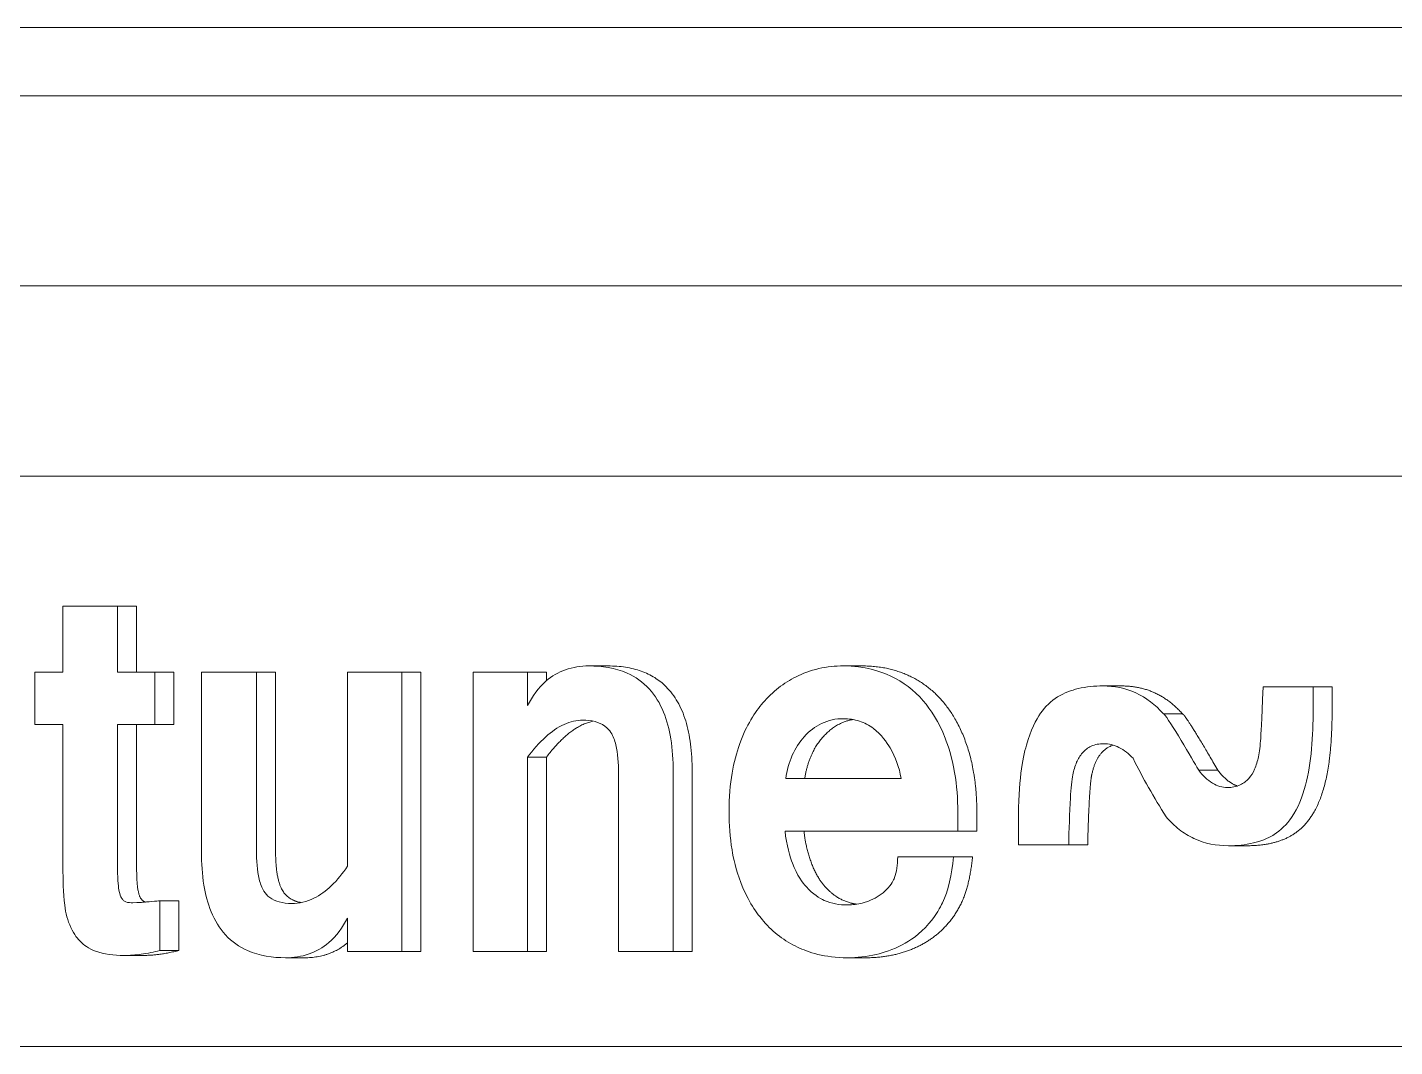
# Model space of a CAD drawing. Header units: inches. Extents: x 12 to 318, y 5 to 204.
# Drawn here: x 233.483 to 235.28, y 85.976 to 87.316 of the extents above; entities that cross this region are included whole.
import ezdxf

# ---------------------------------------------------------------- set-up
doc = ezdxf.new("R2010")
doc.units = ezdxf.units.IN
doc.header["$LTSCALE"] = 9.5
doc.header["$MEASUREMENT"] = 0
doc.layers.add('Visible', color=7, linetype='Continuous', lineweight=18)

msp = doc.modelspace()

# ---------------------------------------------------------------- linework, layer by layer
at = {"layer": 'Visible'}
for p, q in [((240.755377, 87.316313), (229.670252, 87.316313)), ((229.257586, 87.226313), (240.948929, 87.226313)), ((229.988295, 86.976278), (240.21822, 86.976278)), ((232.342801, 86.726278), (237.863713, 86.726278)), ((233.601815, 86.555225), (233.529939, 86.555225)), ((233.529939, 86.555225), (233.529939, 86.468687)), ((233.601815, 86.468687), (233.601815, 86.555225)), ((233.626815, 86.555225), (233.601815, 86.555225)), ((233.626815, 86.555225), (233.626815, 86.468687)), ((233.529939, 86.468687), (233.493124, 86.468687)), ((233.493124, 86.468687), (233.493124, 86.399861)), ((233.650902, 86.468687), (233.601815, 86.468687)), ((233.650902, 86.399861), (233.650902, 86.468687)), ((233.675902, 86.468687), (233.650902, 86.468687)), ((233.675902, 86.468687), (233.675902, 86.399861)), ((233.784388, 86.468687), (233.712073, 86.468687)), ((233.712073, 86.468687), (233.712073, 86.231845)), ((233.784388, 86.234375), (233.784388, 86.468687)), ((233.809388, 86.468687), (233.784388, 86.468687)), ((233.809388, 86.468687), (233.809388, 86.234375)), ((233.975474, 86.468687), (233.904036, 86.468687)), ((233.904036, 86.468687), (233.904036, 86.213626)), ((233.975474, 86.101278), (233.975474, 86.468687)), ((234.000474, 86.468687), (233.975474, 86.468687)), ((234.000474, 86.468687), (234.000474, 86.101278)), ((234.140516, 86.468687), (234.069077, 86.468687)), ((234.069077, 86.468687), (234.069077, 86.101278)), ((234.140516, 86.424659), (234.140516, 86.468687)), ((234.165516, 86.468687), (234.140516, 86.468687)), ((234.165516, 86.468687), (234.165516, 86.4574)), ((234.246158, 86.476784), (234.221158, 86.476784)), ((234.580811, 86.476784), (234.555811, 86.476784)), ((234.922038, 86.450468), (234.897038, 86.450468)), ((235.173149, 86.449456), (235.107408, 86.449456)), ((235.198149, 86.449456), (235.173149, 86.449456)), ((235.173149, 86.419598), (235.173149, 86.449456)), ((235.198149, 86.449456), (235.198149, 86.419598)), ((235.001365, 86.414031), (234.976365, 86.414031)), ((233.493124, 86.399861), (233.529939, 86.399861)), ((233.529939, 86.399861), (233.529939, 86.212614)), ((233.601815, 86.210084), (233.601815, 86.399861)), ((233.601815, 86.399861), (233.650902, 86.399861)), ((233.626815, 86.399861), (233.626815, 86.210084)), ((233.675902, 86.399861), (233.650902, 86.399861)), ((234.140516, 86.101278), (234.140516, 86.356845)), ((234.165516, 86.356845), (234.140516, 86.356845)), ((234.165516, 86.356845), (234.165516, 86.101278)), ((234.332041, 86.101278), (234.332041, 86.33812)), ((234.357041, 86.33812), (234.357041, 86.101278)), ((235.047822, 86.339638), (235.022822, 86.339638)), ((234.260164, 86.33559), (234.260164, 86.101278)), ((234.631632, 86.329011), (234.47999, 86.329011)), ((234.706138, 86.259679), (234.706138, 86.284477)), ((234.731138, 86.284477), (234.731138, 86.259679)), ((234.785716, 86.271825), (234.785716, 86.24146)), ((234.479113, 86.259679), (234.706138, 86.259679)), ((234.731138, 86.259679), (234.706138, 86.259679)), ((234.785716, 86.24146), (234.851895, 86.24146)), ((234.876895, 86.24146), (234.851895, 86.24146)), ((235.086828, 86.240448), (235.061828, 86.240448)), ((234.70044, 86.225772), (234.627249, 86.225772)), ((234.72544, 86.225772), (234.70044, 86.225772)), ((233.657476, 86.102796), (233.657476, 86.16808)), ((233.682476, 86.16808), (233.657476, 86.16808)), ((233.682476, 86.16808), (233.682476, 86.102796)), ((233.904036, 86.145306), (233.904036, 86.101278)), ((233.635142, 86.096217), (233.610142, 86.096217)), ((233.682476, 86.102796), (233.657476, 86.102796)), ((233.847517, 86.093181), (233.822517, 86.093181)), ((233.904036, 86.101278), (233.975474, 86.101278)), ((234.000474, 86.101278), (233.975474, 86.101278)), ((234.069077, 86.101278), (234.140516, 86.101278)), ((234.165516, 86.101278), (234.140516, 86.101278)), ((234.260164, 86.101278), (234.332041, 86.101278)), ((234.357041, 86.101278), (234.332041, 86.101278)), ((234.58607, 86.093181), (234.56107, 86.093181)), ((237.863713, 85.976278), (233.263237, 85.976278))]:
    msp.add_line(p, q, dxfattribs=at)
for points, degree, knots in [([(234.221158, 86.476784), (234.210737, 86.476784), (234.200352, 86.475323), (234.181116, 86.468502), (234.172573, 86.463548), (234.154843, 86.44812), (234.146885, 86.437076), (234.140516, 86.424659)], 3, [-0.286997863, -0.286997863, -0.286997863, -0.286997863, -0.195305384, -0.195305384, -0.109970073, -0.109970073, 0, 0, 0, 0]), ([(234.332041, 86.33812), (234.332041, 86.352441), (234.331154, 86.367055), (234.32689, 86.393188), (234.32385, 86.405094), (234.314625, 86.427598), (234.308469, 86.437857), (234.292106, 86.455783), (234.282279, 86.46258), (234.255571, 86.474354), (234.238109, 86.476784), (234.221158, 86.476784)], 3, [-0.549838036, -0.549838036, -0.549838036, -0.549838036, -0.440760651, -0.440760651, -0.347374274, -0.347374274, -0.251258835, -0.251258835, -0.149149172, -0.149149172, 0, 0, 0, 0]), ([(234.555811, 86.476784), (234.544981, 86.476784), (234.534211, 86.475672), (234.512046, 86.470602), (234.502284, 86.4668), (234.477337, 86.4544), (234.462606, 86.443087), (234.439732, 86.416417), (234.428203, 86.399173), (234.411605, 86.351948), (234.405483, 86.323616), (234.405483, 86.284983)], 3, [-1.49193162, -1.49193162, -1.49193162, -1.49193162, -1.29030138, -1.29030138, -1.0712515, -1.0712515, -0.64119148, -0.64119148, -0.29439022, -0.29439022, 0, 0, 0, 0]), ([(234.706138, 86.284477), (234.706138, 86.301952), (234.704895, 86.319482), (234.698478, 86.35703), (234.693487, 86.371919), (234.68106, 86.403669), (234.670648, 86.419361), (234.648471, 86.444999), (234.634207, 86.455747), (234.604106, 86.470037), (234.583903, 86.476784), (234.555811, 86.476784)], 3, [-0.953742878, -0.953742878, -0.953742878, -0.953742878, -0.864238922, -0.864238922, -0.757751945, -0.757751945, -0.52950742, -0.52950742, -0.247180323, -0.247180323, 0, 0, 0, 0]), ([(234.897038, 86.450468), (234.886099, 86.450468), (234.87499, 86.449468), (234.855487, 86.444832), (234.846106, 86.441615), (234.828607, 86.430675), (234.821163, 86.423419), (234.808909, 86.405869), (234.801828, 86.3926), (234.791364, 86.355038), (234.785716, 86.325094), (234.785716, 86.271825)], 3, [-2.38343253, -2.38343253, -2.38343253, -2.38343253, -1.8060438, -1.8060438, -1.33277788, -1.33277788, -0.86133468, -0.86133468, -0.40590851, -0.40590851, 0, 0, 0, 0]), ([(234.976365, 86.414031), (234.965768, 86.425777), (234.953747, 86.43509), (234.926323, 86.447686), (234.911861, 86.450468), (234.897038, 86.450468)], 3, [-0.259669604, -0.259669604, -0.259669604, -0.259669604, -0.130428825, -0.130428825, 0, 0, 0, 0]), ([(235.107408, 86.449456), (235.105388, 86.401063), (235.104568, 86.386556), (235.103632, 86.37234), (235.102718, 86.36336), (235.101272, 86.357351)], 3, [-0.0733444233, -0.0733444233, -0.0733444233, -0.0733444233, -0.047519074, -0.047519074, 0, 0, 0, 0]), ([(235.022822, 86.339638), (235.019956, 86.344636), (234.988575, 86.399333), (234.978015, 86.412515), (234.977354, 86.413275), (234.976681, 86.41384), (234.976516, 86.413961), (234.976365, 86.414031)], 3, [-0.0812338479, -0.0812338479, -0.0812338479, -0.0812338479, -0.0063211266, -0.0063211266, -0.0014322504, -0.0014322504, 0, 0, 0, 0]), ([(235.061828, 86.240448), (235.072844, 86.240448), (235.084054, 86.241463), (235.108882, 86.247476), (235.117648, 86.252479), (235.13078, 86.26082), (235.138446, 86.268421), (235.15339, 86.290117), (235.159202, 86.304821), (235.170904, 86.349199), (235.173149, 86.384711), (235.173149, 86.419598)], 3, [-0.589636819, -0.589636819, -0.589636819, -0.589636819, -0.553532833, -0.553532833, -0.506526146, -0.506526146, -0.40328783, -0.40328783, -0.265842047, -0.265842047, 0, 0, 0, 0]), ([(234.140516, 86.356845), (234.147776, 86.366541), (234.155857, 86.375883), (234.172017, 86.390307), (234.180088, 86.396015), (234.196648, 86.403461), (234.204818, 86.405428), (234.213269, 86.405428)], 3, [-0.254147783, -0.254147783, -0.254147783, -0.254147783, -0.156374809, -0.156374809, -0.074354364, -0.074354364, 0, 0, 0, 0]), ([(234.213269, 86.405428), (234.218625, 86.405428), (234.224142, 86.404922), (234.23385, 86.402356), (234.238219, 86.400499), (234.245867, 86.394936), (234.248388, 86.391884), (234.253169, 86.384537), (234.255195, 86.378767), (234.259282, 86.362028), (234.260164, 86.348699), (234.260164, 86.33559)], 3, [-0.243715019, -0.243715019, -0.243715019, -0.243715019, -0.209104446, -0.209104446, -0.179401679, -0.179401679, -0.150757457, -0.150757457, -0.099891353, -0.099891353, 0, 0, 0, 0]), ([(234.47999, 86.329011), (234.481581, 86.339577), (234.484325, 86.349798), (234.492596, 86.36847), (234.497816, 86.376582), (234.511196, 86.391456), (234.51871, 86.397161), (234.536109, 86.405508), (234.545826, 86.407452), (234.555811, 86.407452)], 3, [-0.311667492, -0.311667492, -0.311667492, -0.311667492, -0.237050543, -0.237050543, -0.16576507, -0.16576507, -0.087852602, -0.087852602, 0, 0, 0, 0]), ([(234.568311, 86.40637), (234.547242, 86.402599), (234.510249, 86.36393), (234.50499, 86.329011)], 2, [0.22302545, 0.22302545, 0.22302545, 1, 2, 2, 2]), ([(234.555811, 86.407452), (234.562919, 86.407452), (234.569962, 86.406474), (234.583339, 86.402097), (234.589452, 86.398886), (234.605684, 86.386603), (234.612981, 86.376206), (234.624413, 86.356887), (234.62903, 86.343385), (234.631632, 86.329011)], 3, [-0.251457438, -0.251457438, -0.251457438, -0.251457438, -0.21404187, -0.21404187, -0.178283825, -0.178283825, -0.111899249, -0.111899249, 0, 0, 0, 0]), ([(234.857155, 86.333566), (234.858371, 86.339252), (234.860044, 86.344917), (234.86437, 86.354651), (234.866867, 86.358843), (234.873274, 86.366222), (234.877073, 86.369127), (234.886626, 86.373596), (234.892257, 86.374557), (234.897914, 86.374557)], 3, [-0.174010342, -0.174010342, -0.174010342, -0.174010342, -0.129365784, -0.129365784, -0.090658973, -0.090658973, -0.049771795, -0.049771795, 0, 0, 0, 0]), ([(234.897914, 86.374557), (234.901328, 86.374557), (234.904707, 86.374161), (234.911423, 86.372542), (234.914691, 86.371328), (234.924768, 86.366303), (234.930962, 86.361235), (234.936482, 86.355327)], 3, [-0.126574619, -0.126574619, -0.126574619, -0.126574619, -0.096544816, -0.096544816, -0.066224916, -0.066224916, 0, 0, 0, 0]), ([(234.936482, 86.355327), (234.943013, 86.3423), (234.949857, 86.329478), (234.964324, 86.303829), (234.971972, 86.291007), (234.979871, 86.278404)], 3, [-0.23324276, -0.23324276, -0.23324276, -0.23324276, -0.118545851, -0.118545851, 0, 0, 0, 0]), ([(235.101272, 86.357351), (235.10009, 86.351754), (235.09846, 86.346161), (235.094246, 86.336611), (235.091815, 86.332507), (235.085487, 86.32526), (235.081614, 86.322358), (235.072002, 86.317852), (235.066275, 86.316865), (235.060513, 86.316865)], 3, [-0.172747525, -0.172747525, -0.172747525, -0.172747525, -0.128926767, -0.128926767, -0.091254657, -0.091254657, -0.050695576, -0.050695576, 0, 0, 0, 0]), ([(235.060513, 86.316865), (235.057157, 86.316865), (235.053851, 86.317339), (235.047257, 86.319264), (235.044063, 86.320714), (235.034072, 86.32675), (235.028019, 86.332887), (235.022822, 86.339638)], 3, [-0.128632551, -0.128632551, -0.128632551, -0.128632551, -0.099126524, -0.099126524, -0.068837122, -0.068837122, 0, 0, 0, 0]), ([(234.851895, 86.24146), (234.85234, 86.260331), (234.853048, 86.284038), (234.854901, 86.315539), (234.855863, 86.327042), (234.857155, 86.333566)], 3, [-0.129093531, -0.129093531, -0.129093531, -0.129093531, -0.050994454, -0.050994454, 0, 0, 0, 0]), ([(234.405483, 86.284983), (234.405483, 86.268219), (234.406619, 86.251328), (234.41119, 86.223986), (234.414453, 86.208868), (234.430559, 86.167122), (234.442181, 86.151171), (234.463761, 86.126293), (234.478623, 86.115095), (234.509676, 86.100415), (234.530928, 86.093181), (234.56107, 86.093181)], 3, [-1.15207317, -1.15207317, -1.15207317, -1.15207317, -0.93289171, -0.93289171, -0.78803686, -0.78803686, -0.5752915, -0.5752915, -0.26521632, -0.26521632, 0, 0, 0, 0]), ([(234.979871, 86.278404), (234.985158, 86.272216), (234.990906, 86.266645), (235.003268, 86.257057), (235.009741, 86.253102), (235.031008, 86.243254), (235.046281, 86.240448), (235.061828, 86.240448)], 3, [-0.267811712, -0.267811712, -0.267811712, -0.267811712, -0.201580456, -0.201580456, -0.136795366, -0.136795366, 0, 0, 0, 0]), ([(234.56107, 86.162513), (234.550661, 86.162513), (234.540345, 86.164272), (234.524289, 86.171476), (234.515852, 86.176405), (234.502183, 86.191603), (234.495074, 86.200884), (234.486141, 86.224779), (234.480473, 86.241358), (234.479113, 86.259679)], 3, [-1.96156648, -1.96156648, -1.96156648, -1.96156648, -1.05825772, -1.05825772, -0.46701751, -0.46701751, -0.14011971, -0.14011971, 0, 0, 0, 0]), ([(234.504113, 86.259679), (234.505428, 86.241966), (234.519453, 86.200974), (234.541366, 86.175165), (234.56361, 86.164972), (234.573277, 86.163469)], 2, [0, 0, 0, 1, 2, 3, 3.61124941, 3.61124941, 3.61124941]), ([(233.712073, 86.231845), (233.712073, 86.217493), (233.71296, 86.202845), (233.717228, 86.176663), (233.720269, 86.164735), (233.729491, 86.142237), (233.735632, 86.131993), (233.751942, 86.114111), (233.761727, 86.107332), (233.788304, 86.095604), (233.805661, 86.093181), (233.822517, 86.093181)], 3, [-0.548827562, -0.548827562, -0.548827562, -0.548827562, -0.439512351, -0.439512351, -0.34598462, -0.34598462, -0.250058124, -0.250058124, -0.148318491, -0.148318491, 0, 0, 0, 0]), ([(233.830406, 86.164537), (233.824981, 86.164537), (233.819381, 86.165065), (233.809764, 86.167724), (233.805553, 86.169576), (233.798409, 86.174901), (233.795955, 86.177785), (233.791212, 86.185164), (233.789253, 86.190889), (233.785247, 86.207608), (233.784388, 86.221133), (233.784388, 86.234375)], 3, [-0.253422966, -0.253422966, -0.253422966, -0.253422966, -0.213493453, -0.213493453, -0.180698068, -0.180698068, -0.150977621, -0.150977621, -0.100904321, -0.100904321, 0, 0, 0, 0]), ([(233.809388, 86.234375), (233.809388, 86.194396), (233.827511, 86.168673), (233.842676, 86.165683)], 2, [0, 0, 0, 1, 1.72298337, 1.72298337, 1.72298337]), ([(233.529939, 86.212614), (233.529939, 86.195771), (233.53034, 86.178848), (233.53352, 86.151904), (233.536039, 86.14203), (233.544744, 86.123358), (233.549687, 86.117664), (233.557368, 86.110043), (233.563549, 86.105283), (233.583827, 86.09763), (233.597009, 86.096217), (233.610142, 86.096217)], 3, [-0.456376523, -0.456376523, -0.456376523, -0.456376523, -0.347954157, -0.347954157, -0.281330285, -0.281330285, -0.211467672, -0.211467672, -0.115556849, -0.115556849, 0, 0, 0, 0]), ([(233.904036, 86.213626), (233.897726, 86.204203), (233.89062, 86.195272), (233.875698, 86.18104), (233.868074, 86.175418), (233.850359, 86.166832), (233.840583, 86.164537), (233.830406, 86.164537)], 3, [-0.259852508, -0.259852508, -0.259852508, -0.259852508, -0.169044662, -0.169044662, -0.089539798, -0.089539798, 0, 0, 0, 0]), ([(234.56107, 86.093181), (234.573822, 86.093181), (234.586504, 86.09452), (234.608807, 86.099765), (234.62085, 86.103576), (234.643125, 86.115454), (234.656073, 86.123838), (234.677718, 86.14919), (234.683423, 86.160002), (234.693725, 86.181492), (234.698183, 86.202606), (234.70044, 86.225772)], 3, [-0.510586724, -0.510586724, -0.510586724, -0.510586724, -0.395857325, -0.395857325, -0.305816844, -0.305816844, -0.233792858, -0.233792858, -0.177640706, -0.177640706, 0, 0, 0, 0]), ([(234.627249, 86.225772), (234.626822, 86.214933), (234.625547, 86.205507), (234.622684, 86.19764), (234.620542, 86.191869), (234.609263, 86.178904), (234.602374, 86.173792), (234.586836, 86.166318), (234.575264, 86.162513), (234.56107, 86.162513)], 3, [-1.35675121, -1.35675121, -1.35675121, -1.35675121, -0.38738366, -0.38738366, -0.25082013, -0.25082013, -0.12489258, -0.12489258, 0, 0, 0, 0]), ([(233.621976, 86.165549), (233.618872, 86.165549), (233.615685, 86.165573), (233.611476, 86.167001), (233.610369, 86.167711), (233.608487, 86.169473), (233.607589, 86.170572), (233.605694, 86.173784), (233.60473, 86.176801), (233.602861, 86.185435), (233.601815, 86.193189), (233.601815, 86.210084)], 3, [-0.460292219, -0.460292219, -0.460292219, -0.460292219, -0.324637621, -0.324637621, -0.26853254, -0.26853254, -0.218737319, -0.218737319, -0.128741654, -0.128741654, 0, 0, 0, 0]), ([(233.626815, 86.210084), (233.626815, 86.192371), (233.629883, 86.174659), (233.634704, 86.167574), (233.638038, 86.166474), (233.638326, 86.166394)], 2, [0, 0, 0, 1, 2, 3, 3.08653024, 3.08653024, 3.08653024]), ([(233.657476, 86.16808), (233.654078, 86.167785), (233.639797, 86.166547), (233.633221, 86.165915), (233.62949, 86.165549), (233.621976, 86.165549)], 3, [-0.296822188, -0.296822188, -0.296822188, -0.296822188, -0.06611673, -0.06611673, 0, 0, 0, 0]), ([(233.822517, 86.093181), (233.833, 86.093181), (233.843448, 86.094635), (233.862815, 86.101416), (233.871433, 86.106341), (233.889409, 86.12174), (233.897523, 86.132814), (233.904036, 86.145306)], 3, [-0.289149274, -0.289149274, -0.289149274, -0.289149274, -0.196914302, -0.196914302, -0.111111337, -0.111111337, 0, 0, 0, 0]), ([(233.610142, 86.096217), (233.617751, 86.096217), (233.625379, 86.096812), (233.641168, 86.099007), (233.649383, 86.100702), (233.657476, 86.102796)], 3, [-0.13991373, -0.13991373, -0.13991373, -0.13991373, -0.072976112, -0.072976112, 0, 0, 0, 0])]:
    msp.add_open_spline(points, degree=degree, knots=knots, dxfattribs=at)
for points in [[(234.246158, 86.476784), (234.357041, 86.476784), (234.357041, 86.33812)], [(234.580811, 86.476784), (234.614558, 86.476784), (234.670656, 86.450468), (234.710101, 86.399861), (234.731138, 86.328505), (234.731138, 86.284477)], [(234.922038, 86.450468), (234.968494, 86.450468), (235.001365, 86.414031)], [(235.001365, 86.414031), (235.003556, 86.413019), (235.026346, 86.377088), (235.047822, 86.339638)], [(235.198149, 86.419598), (235.198149, 86.371521), (235.185877, 86.303201), (235.158704, 86.259679), (235.116192, 86.240448), (235.086828, 86.240448)], [(234.226623, 86.404183), (234.196069, 86.397651), (234.165516, 86.356845)], [(234.910403, 86.372718), (234.889064, 86.365875), (234.882155, 86.333566)], [(235.047822, 86.339638), (235.060116, 86.323668), (235.073704, 86.318897)], [(234.882155, 86.333566), (234.878649, 86.315853), (234.876895, 86.24146)], [(234.72544, 86.225772), (234.721496, 86.185286), (234.697391, 86.139234), (234.660576, 86.108869), (234.612804, 86.093181), (234.58607, 86.093181)], [(233.904036, 86.112854), (233.880904, 86.093181), (233.847517, 86.093181)], [(233.682476, 86.102796), (233.657056, 86.096217), (233.635142, 86.096217)]]:
    msp.add_open_spline(points, degree=2, dxfattribs=at)

doc.saveas('drawing.dxf')
